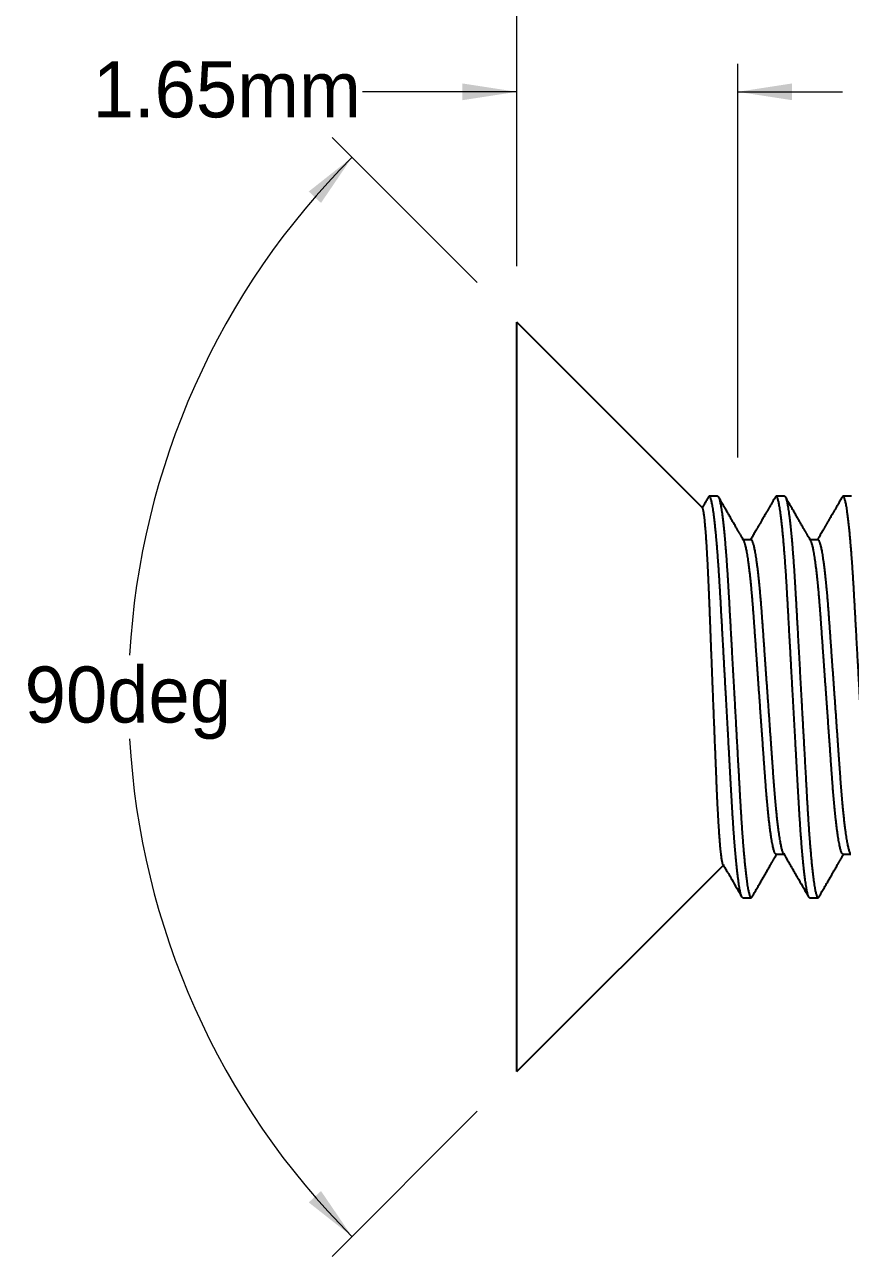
# Model space of a CAD drawing. Header units: millimetres. Extents: x 0.8 to 36, y 0.8 to 27.6.
# Drawn here: x 16.88 to 23.05, y 8.46 to 17.66 of the extents above; entities that cross this region are included whole.
import ezdxf

# ---------------------------------------------------------------- set-up
doc = ezdxf.new("R2010")
doc.units = ezdxf.units.MM
doc.header["$LTSCALE"] = 0.13193
doc.linetypes.add('SLD-Solid', pattern=[0])
doc.styles.add('SLDTEXTSTYLE0', font='ARIAL.TTF', dxfattribs={"width": 0.948})
doc.dimstyles.new('SLDDIMSTYLE2', dxfattribs={"dimtxt": 0.406606, "dimasz": 0.406606, "dimexe": 0, "dimexo": 0.0625, "dimgap": 0.101651, "dimtad": 0, "dimtih": 1, "dimtoh": 1, "dimdec": 4, "dimlfac": 0.13193, "dimzin": 12, "dimdsep": 46, "dimtxsty": 'SLDTEXTSTYLE0', "dimsah": 1, "dimcen": 0.09, "dimazin": 3, "dimtfac": 1, "dimtofl": 0, "dimtmove": 0, "dimatfit": 3, "dimfxl": 0, "dimfrac": 2, "dimtolj": 1, "dimtzin": 12, "dimarcsym": 0})
doc.dimstyles.new('SLDDIMSTYLE3', dxfattribs={"dimtxt": 0.406606, "dimasz": 0.406606, "dimexe": 0, "dimexo": 0.0625, "dimgap": 0.101651, "dimtad": 0, "dimtih": 1, "dimtoh": 1, "dimdec": 4, "dimrnd": 1e-09, "dimzin": 12, "dimdsep": 46, "dimtxsty": 'SLDTEXTSTYLE0', "dimsah": 1, "dimcen": 0.09, "dimadec": 0, "dimazin": 3, "dimtfac": 1, "dimtdec": 4, "dimtmove": 0, "dimatfit": 0, "dimfxl": 0, "dimfrac": 2, "dimtolj": 1, "dimtzin": 12, "dimarcsym": 0})
doc.dimstyles.new('SLDDIMSTYLE4', dxfattribs={"dimtxt": 0.406606, "dimasz": 0.406606, "dimexe": 0, "dimexo": 0.0625, "dimgap": 0.101651, "dimtad": 0, "dimtih": 1, "dimtoh": 1, "dimdec": 0, "dimrnd": 1e-09, "dimzin": 12, "dimdsep": 46, "dimtxsty": 'SLDTEXTSTYLE0', "dimsah": 1, "dimcen": 0.09, "dimadec": 0, "dimazin": 3, "dimtfac": 1, "dimtdec": 0, "dimtofl": 0, "dimtmove": 0, "dimatfit": 3, "dimfxl": 0, "dimfrac": 2, "dimtolj": 1, "dimtzin": 12, "dimarcsym": 0})

# ---------------------------------------------------------------- blocks, each defined once
blk = doc.blocks.new('_D_1')
at = {"color": 7, "linetype": 'SLD-Solid', "lineweight": 0}
for p, q in [((20.261, 15.7338), (19.1769, 16.8179)), ((20.261, 9.5415), (19.1769, 8.4574))]:
    blk.add_line(p, q, dxfattribs=at)
at = {"color": 7, "linetype": 'SLD-Solid', "lineweight": 18}
for start, end in [(135, 176.86131), (183.13869, 225)]:
    blk.add_arc((23.3572, 12.6377), 5.7023, start, end, dxfattribs=at)
for points in [[(19.325, 16.6698), (19.0022, 16.4149), (19.0937, 16.3296)], [(19.325, 8.6055), (19.0937, 8.9457), (19.0022, 8.8604)]]:
    blk.add_solid(points, dxfattribs=at)
at = {"color": 7, "linetype": 'SLD-Solid', "lineweight": 18, "insert": (16.8792, 12.8654), "char_height": 0.41888, "attachment_point": 1, "style": 'SLDTEXTSTYLE0'}
blk.add_mtext('90deg', dxfattribs=at)
blk = doc.blocks.new('_D_2')
at = {"color": 7, "linetype": 'SLD-Solid', "lineweight": 0}
for p, q in [((20.5572, 15.8565), (20.5572, 17.3693)), ((22.2072, 14.4281), (22.2072, 17.3693)), ((20.5572, 17.1598), (19.4047, 17.1598)), ((22.2072, 17.1598), (22.9891, 17.1598))]:
    blk.add_line(p, q, dxfattribs=at)
at = {"color": 7, "linetype": 'SLD-Solid', "lineweight": 18}
for points in [[(20.5572, 17.1598), (20.1506, 17.2224), (20.1506, 17.0973)], [(22.2072, 17.1598), (22.6138, 17.0973), (22.6138, 17.2224)]]:
    blk.add_solid(points, dxfattribs=at)
at = {"color": 7, "linetype": 'SLD-Solid', "lineweight": 18, "insert": (17.3879, 17.3876), "char_height": 0.41888, "attachment_point": 1, "style": 'SLDTEXTSTYLE0'}
blk.add_mtext('1.65mm', dxfattribs=at)
blk = doc.blocks.new('_D_3')
at = {"color": 7, "linetype": 'SLD-Solid', "lineweight": 0}
for p, q in [((20.5572, 15.8565), (20.5572, 19.3403)), ((30.5572, 14.1615), (30.5572, 19.3403)), ((20.5572, 19.1309), (24.7818, 19.1309)), ((30.5572, 19.1309), (26.3332, 19.1309))]:
    blk.add_line(p, q, dxfattribs=at)
at = {"color": 7, "linetype": 'SLD-Solid', "lineweight": 18}
for points in [[(20.5572, 19.1309), (20.9638, 19.0683), (20.9638, 19.1934)], [(30.5572, 19.1309), (30.1506, 19.1934), (30.1506, 19.0683)]]:
    blk.add_solid(points, dxfattribs=at)
at = {"color": 7, "linetype": 'SLD-Solid', "lineweight": 18, "insert": (24.7818, 19.3586), "char_height": 0.41888, "attachment_point": 1, "style": 'SLDTEXTSTYLE0'}
blk.add_mtext('10mm', dxfattribs=at)

msp = doc.modelspace()

# ---------------------------------------------------------------- linework, layer by layer
at = {"color": 7, "linetype": 'SLD-Solid', "lineweight": 25}
for p, q in [((21.94448, 14.05036), (20.55719, 15.43765)), ((20.55719, 9.83765), (20.55719, 15.43765)), ((22.05719, 14.13765), (21.99469, 14.13765)), ((22.55719, 14.13765), (22.49469, 14.13765)), ((23.05719, 14.13765), (22.99469, 14.13765)), ((22.3072, 13.81289), (22.24874, 13.81289)), ((22.8072, 13.81289), (22.74874, 13.81289)), ((22.4947, 11.46241), (22.55314, 11.46241)), ((22.9947, 11.46241), (23.05314, 11.46241)), ((20.55719, 9.83765), (22.10046, 11.38092)), ((22.24469, 11.13765), (22.30719, 11.13765)), ((22.74469, 11.13765), (22.80719, 11.13765))]:
    msp.add_line(p, q, dxfattribs=at)
for points, knots in [([(21.98827, 14.13199), (21.98328, 14.12338), (21.97362, 14.10672), (21.95962, 14.08256), (21.94926, 14.0647), (21.94358, 14.05489), (21.94225, 14.05259)], [0, 0, 0, 0, 0.3251861, 0.629553, 0.9131084, 1, 1, 1, 1]), ([(22.24469, 11.13765), (22.24387, 11.13782), (22.24223, 11.13815), (22.23971, 11.14083), (22.23712, 11.14517), (22.23447, 11.15135), (22.23177, 11.15936), (22.22901, 11.16923), (22.22611, 11.18135), (22.22307, 11.19598), (22.2199, 11.21333), (22.21668, 11.23294), (22.21343, 11.25479), (22.21016, 11.27885), (22.20687, 11.30508), (22.20357, 11.33341), (22.20027, 11.3638), (22.19697, 11.39616), (22.19371, 11.43022), (22.19049, 11.46583), (22.18732, 11.50288), (22.18418, 11.54148), (22.18115, 11.5807), (22.17823, 11.62035), (22.17541, 11.66023), (22.17265, 11.70109), (22.16994, 11.74285), (22.16729, 11.78539), (22.16471, 11.82863), (22.16224, 11.87167), (22.15986, 11.91461), (22.15747, 11.95756), (22.15503, 12.00155), (22.15253, 12.04655), (22.14999, 12.09223), (22.14742, 12.1385), (22.14482, 12.1853), (22.14218, 12.23283), (22.13933, 12.28409), (22.13627, 12.33915), (22.133, 12.39799), (22.1297, 12.4574), (22.12638, 12.51724), (22.12304, 12.57737), (22.11981, 12.63556), (22.11669, 12.69165), (22.1137, 12.74555), (22.11071, 12.79923), (22.10775, 12.85261), (22.10481, 12.90557), (22.10189, 12.95802), (22.09892, 13.01158), (22.09589, 13.06609), (22.09282, 13.12135), (22.08981, 13.17554), (22.08686, 13.22857), (22.08399, 13.28033), (22.08118, 13.33075), (22.07846, 13.37986), (22.07577, 13.42789), (22.07299, 13.47506), (22.07016, 13.52117), (22.06727, 13.56612), (22.06433, 13.60982), (22.06134, 13.65241), (22.05837, 13.69275), (22.05543, 13.73085), (22.05253, 13.76673), (22.0496, 13.80129), (22.04664, 13.83447), (22.04367, 13.86617), (22.04068, 13.89634), (22.03758, 13.92586), (22.03438, 13.95447), (22.03108, 13.9819), (22.0278, 14.00719), (22.02453, 14.03029), (22.0213, 14.05117), (22.0181, 14.0698), (22.01494, 14.08616), (22.01182, 14.10025), (22.00877, 14.11207), (22.00579, 14.12158), (22.00289, 14.12885), (22.00009, 14.13396), (21.99735, 14.13698), (21.99476, 14.13797), (21.99223, 14.13703), (21.99008, 14.13503), (21.98874, 14.13263), (21.98826, 14.13177)], [0, 0, 0, 0, 0.010451, 0.0209914, 0.031616, 0.0423196, 0.0530966, 0.0639411, 0.0748469, 0.0869066, 0.0990242, 0.1111908, 0.1233971, 0.1356338, 0.1478915, 0.1601603, 0.1724308, 0.1846932, 0.1969379, 0.2089374, 0.2209017, 0.232822, 0.2446896, 0.2557739, 0.2667977, 0.2777548, 0.2886387, 0.2994437, 0.3101639, 0.3207941, 0.3307514, 0.3407808, 0.3508891, 0.3610717, 0.371324, 0.381456, 0.3916455, 0.4018872, 0.412176, 0.4244782, 0.4368299, 0.4492216, 0.4616434, 0.4740854, 0.4865375, 0.4976923, 0.5088398, 0.5199727, 0.531084, 0.5421665, 0.5532132, 0.5642172, 0.5762643, 0.5882431, 0.6001451, 0.6119626, 0.6236877, 0.6353132, 0.6468323, 0.6583181, 0.6699094, 0.6816025, 0.6931791, 0.70484, 0.7165777, 0.7283844, 0.7393676, 0.7503963, 0.7614639, 0.7725633, 0.7836876, 0.7948296, 0.805982, 0.818253, 0.8305182, 0.8427679, 0.8549926, 0.8671827, 0.8793291, 0.8914226, 0.9034543, 0.9154158, 0.9272986, 0.9388851, 0.950381, 0.9617795, 0.9730741, 0.9835251, 0.9940655, 1, 1, 1, 1]), ([(22.05719, 14.13765), (22.05801, 14.13749), (22.05965, 14.13716), (22.06217, 14.13447), (22.06476, 14.13013), (22.06741, 14.12395), (22.07011, 14.11594), (22.07287, 14.10608), (22.07577, 14.09395), (22.07881, 14.07932), (22.08198, 14.06197), (22.0852, 14.04236), (22.08845, 14.02051), (22.09172, 13.99645), (22.09501, 13.97023), (22.09831, 13.94189), (22.10161, 13.9115), (22.10491, 13.87914), (22.10817, 13.84508), (22.11139, 13.80947), (22.11456, 13.77242), (22.1177, 13.73382), (22.12072, 13.69477), (22.12361, 13.65549), (22.12639, 13.61618), (22.12912, 13.57592), (22.13179, 13.53478), (22.13441, 13.49287), (22.13696, 13.45028), (22.13953, 13.40563), (22.14213, 13.35863), (22.14489, 13.30898), (22.14773, 13.25797), (22.15063, 13.20565), (22.15361, 13.1521), (22.15665, 13.09743), (22.15974, 13.04174), (22.16288, 12.98514), (22.16607, 12.92774), (22.16928, 12.87003), (22.1725, 12.81213), (22.17572, 12.75419), (22.17895, 12.69599), (22.18211, 12.6391), (22.18519, 12.58365), (22.18818, 12.52975), (22.19117, 12.47607), (22.19413, 12.42269), (22.19707, 12.36973), (22.19999, 12.31728), (22.20296, 12.26372), (22.20599, 12.20921), (22.20906, 12.15395), (22.21207, 12.09976), (22.21502, 12.04673), (22.21789, 11.99497), (22.2207, 11.94455), (22.22342, 11.89545), (22.22611, 11.84741), (22.22889, 11.80024), (22.23172, 11.75413), (22.23461, 11.70918), (22.23755, 11.66548), (22.24054, 11.62289), (22.24351, 11.58255), (22.24645, 11.54445), (22.24935, 11.50857), (22.25228, 11.47401), (22.25524, 11.44083), (22.25821, 11.40913), (22.2612, 11.37896), (22.2643, 11.34944), (22.2675, 11.32083), (22.2708, 11.2934), (22.27408, 11.26811), (22.27735, 11.24501), (22.28058, 11.22413), (22.28378, 11.2055), (22.28694, 11.18914), (22.29005, 11.17505), (22.29311, 11.16323), (22.29609, 11.15372), (22.29899, 11.14645), (22.30179, 11.14135), (22.30453, 11.13833), (22.30721, 11.13728), (22.30992, 11.13845), (22.31207, 11.14055), (22.31332, 11.14298), (22.31362, 11.14355)], [0, 0, 0, 0, 0.0104509, 0.0209911, 0.0316156, 0.0423191, 0.0530959, 0.0639403, 0.074846, 0.0869055, 0.0990229, 0.1111894, 0.1233955, 0.1356321, 0.1478896, 0.1601583, 0.1724286, 0.1846909, 0.1969354, 0.2089348, 0.2208989, 0.232819, 0.2446865, 0.2556173, 0.2664894, 0.2772967, 0.2880332, 0.2986932, 0.3092712, 0.319762, 0.3312363, 0.3428024, 0.3544719, 0.366238, 0.3780931, 0.3900294, 0.4020387, 0.4141127, 0.4262425, 0.4384192, 0.450415, 0.4624382, 0.4744797, 0.4865303, 0.4976849, 0.5088323, 0.5199651, 0.5310762, 0.5421585, 0.5532051, 0.564209, 0.5762559, 0.5882345, 0.6001365, 0.6119538, 0.6236787, 0.6353041, 0.6468231, 0.6583087, 0.6698998, 0.6815928, 0.6931693, 0.70483, 0.7165676, 0.7283742, 0.7393571, 0.7503857, 0.7614532, 0.7725525, 0.7836766, 0.7948185, 0.8059708, 0.8182416, 0.8305066, 0.8427562, 0.8549807, 0.8671707, 0.8793169, 0.8914103, 0.9034418, 0.9154031, 0.9272858, 0.9388721, 0.9503679, 0.9617662, 0.9730608, 0.9846449, 0.9963381, 1, 1, 1, 1]), ([(22.25302, 13.80552), (22.25028, 13.81023), (22.24518, 13.81902), (22.23808, 13.83124), (22.2321, 13.84153), (22.22724, 13.8499), (22.22367, 13.85606), (22.22122, 13.86028), (22.21956, 13.86312), (22.21813, 13.8656), (22.21663, 13.86818), (22.21498, 13.87103), (22.21221, 13.87579), (22.20809, 13.88289), (22.20264, 13.89228), (22.19664, 13.90261), (22.19022, 13.91368), (22.18329, 13.92561), (22.17407, 13.9415), (22.16243, 13.96157), (22.14817, 13.98615), (22.133, 14.01229), (22.11694, 14.04), (22.09996, 14.06927), (22.08209, 14.1001), (22.06988, 14.12118), (22.06362, 14.13198)], [0, 0, 0, 0, 0.0433545, 0.080799, 0.112332, 0.1379521, 0.157658, 0.1689711, 0.1767278, 0.1838303, 0.1917366, 0.2004469, 0.2099612, 0.2355692, 0.2656453, 0.2962753, 0.3304685, 0.367415, 0.4059633, 0.4764818, 0.5517793, 0.6318571, 0.7167165, 0.8063591, 0.9007864, 1, 1, 1, 1]), ([(22.48827, 14.13199), (22.48328, 14.12338), (22.47362, 14.10672), (22.45962, 14.08256), (22.44656, 14.06004), (22.43447, 14.03918), (22.42333, 14.01998), (22.41315, 14.00242), (22.40392, 13.98651), (22.39565, 13.97226), (22.38834, 13.95965), (22.38198, 13.94869), (22.37658, 13.93938), (22.3723, 13.93201), (22.36905, 13.9264), (22.36665, 13.92227), (22.36464, 13.9188), (22.36293, 13.91586), (22.3614, 13.91322), (22.35999, 13.9108), (22.35834, 13.90796), (22.356, 13.90392), (22.35263, 13.89811), (22.34811, 13.89032), (22.34252, 13.8807), (22.33586, 13.86922), (22.32812, 13.85591), (22.31932, 13.84075), (22.31087, 13.8262), (22.30536, 13.81671), (22.30314, 13.81289)], [0, 0, 0, 0, 0.0808922, 0.1566054, 0.2271417, 0.2925027, 0.35269, 0.4077052, 0.4575494, 0.5022238, 0.5417294, 0.5760672, 0.605238, 0.6292423, 0.6454138, 0.6579406, 0.6681186, 0.6779994, 0.6855725, 0.692978, 0.7007385, 0.712336, 0.7309516, 0.7553502, 0.7855309, 0.8214924, 0.8632333, 0.910752, 0.9640465, 1, 1, 1, 1]), ([(22.74469, 11.13765), (22.74387, 11.13782), (22.74223, 11.13815), (22.73971, 11.14083), (22.73712, 11.14517), (22.73447, 11.15135), (22.73177, 11.15936), (22.72901, 11.16923), (22.72611, 11.18135), (22.72307, 11.19598), (22.7199, 11.21333), (22.71668, 11.23294), (22.71343, 11.25479), (22.71016, 11.27885), (22.70687, 11.30508), (22.70357, 11.33341), (22.70027, 11.3638), (22.69697, 11.39616), (22.69371, 11.43022), (22.69049, 11.46583), (22.68732, 11.50288), (22.68418, 11.54148), (22.68115, 11.5807), (22.67823, 11.62035), (22.67541, 11.66023), (22.67265, 11.70109), (22.66994, 11.74285), (22.66729, 11.78539), (22.66471, 11.82863), (22.66224, 11.87167), (22.65986, 11.91461), (22.65747, 11.95756), (22.65503, 12.00155), (22.65253, 12.04655), (22.64999, 12.09223), (22.64742, 12.1385), (22.64482, 12.1853), (22.64218, 12.23283), (22.63933, 12.28409), (22.63627, 12.33915), (22.633, 12.39799), (22.6297, 12.4574), (22.62638, 12.51724), (22.62304, 12.57737), (22.61981, 12.63556), (22.61669, 12.69165), (22.6137, 12.74555), (22.61071, 12.79923), (22.60775, 12.85261), (22.60481, 12.90557), (22.60189, 12.95802), (22.59892, 13.01158), (22.59589, 13.06609), (22.59282, 13.12135), (22.58981, 13.17554), (22.58686, 13.22857), (22.58399, 13.28033), (22.58118, 13.33075), (22.57846, 13.37986), (22.57577, 13.42789), (22.57299, 13.47506), (22.57016, 13.52117), (22.56727, 13.56612), (22.56433, 13.60982), (22.56134, 13.65241), (22.55837, 13.69275), (22.55543, 13.73085), (22.55253, 13.76673), (22.5496, 13.80129), (22.54664, 13.83447), (22.54367, 13.86617), (22.54068, 13.89634), (22.53758, 13.92586), (22.53438, 13.95447), (22.53108, 13.9819), (22.5278, 14.00719), (22.52453, 14.03029), (22.5213, 14.05117), (22.5181, 14.0698), (22.51494, 14.08616), (22.51182, 14.10025), (22.50877, 14.11207), (22.50579, 14.12158), (22.50289, 14.12885), (22.50009, 14.13396), (22.49735, 14.13698), (22.49476, 14.13797), (22.49223, 14.13703), (22.49008, 14.13503), (22.48874, 14.13263), (22.48826, 14.13177)], [0, 0, 0, 0, 0.010451, 0.0209914, 0.031616, 0.0423196, 0.0530966, 0.0639411, 0.0748469, 0.0869066, 0.0990242, 0.1111908, 0.1233971, 0.1356338, 0.1478915, 0.1601603, 0.1724308, 0.1846932, 0.1969379, 0.2089374, 0.2209017, 0.232822, 0.2446896, 0.2557739, 0.2667977, 0.2777548, 0.2886387, 0.2994437, 0.3101639, 0.3207941, 0.3307514, 0.3407808, 0.3508891, 0.3610717, 0.371324, 0.381456, 0.3916455, 0.4018872, 0.412176, 0.4244782, 0.4368299, 0.4492216, 0.4616434, 0.4740854, 0.4865375, 0.4976923, 0.5088398, 0.5199727, 0.531084, 0.5421665, 0.5532132, 0.5642172, 0.5762643, 0.5882431, 0.6001451, 0.6119626, 0.6236877, 0.6353132, 0.6468323, 0.6583181, 0.6699094, 0.6816025, 0.6931791, 0.70484, 0.7165777, 0.7283844, 0.7393676, 0.7503963, 0.7614639, 0.7725633, 0.7836876, 0.7948296, 0.805982, 0.818253, 0.8305182, 0.8427679, 0.8549926, 0.8671827, 0.8793291, 0.8914226, 0.9034543, 0.9154158, 0.9272986, 0.9388851, 0.950381, 0.9617795, 0.9730741, 0.9835251, 0.9940655, 1, 1, 1, 1]), ([(22.55719, 14.13765), (22.55801, 14.13749), (22.55965, 14.13716), (22.56217, 14.13447), (22.56476, 14.13013), (22.56741, 14.12395), (22.57011, 14.11594), (22.57287, 14.10608), (22.57577, 14.09395), (22.57881, 14.07932), (22.58198, 14.06197), (22.5852, 14.04236), (22.58845, 14.02051), (22.59172, 13.99645), (22.59501, 13.97023), (22.59831, 13.94189), (22.60161, 13.9115), (22.60491, 13.87914), (22.60817, 13.84508), (22.61139, 13.80947), (22.61456, 13.77242), (22.6177, 13.73382), (22.62072, 13.69477), (22.62361, 13.65549), (22.62639, 13.61618), (22.62912, 13.57592), (22.63179, 13.53478), (22.63441, 13.49287), (22.63696, 13.45028), (22.63953, 13.40563), (22.64213, 13.35863), (22.64489, 13.30898), (22.64773, 13.25797), (22.65063, 13.20565), (22.65361, 13.1521), (22.65665, 13.09743), (22.65974, 13.04174), (22.66288, 12.98514), (22.66607, 12.92774), (22.66928, 12.87003), (22.6725, 12.81213), (22.67572, 12.75419), (22.67895, 12.69599), (22.68211, 12.6391), (22.68519, 12.58365), (22.68818, 12.52975), (22.69117, 12.47607), (22.69413, 12.42269), (22.69707, 12.36973), (22.69999, 12.31728), (22.70296, 12.26372), (22.70599, 12.20921), (22.70906, 12.15395), (22.71207, 12.09976), (22.71502, 12.04673), (22.71789, 11.99497), (22.7207, 11.94455), (22.72342, 11.89545), (22.72611, 11.84741), (22.72889, 11.80024), (22.73172, 11.75413), (22.73461, 11.70918), (22.73755, 11.66548), (22.74054, 11.62289), (22.74351, 11.58255), (22.74645, 11.54445), (22.74935, 11.50857), (22.75228, 11.47401), (22.75524, 11.44083), (22.75821, 11.40913), (22.7612, 11.37896), (22.7643, 11.34944), (22.7675, 11.32083), (22.7708, 11.2934), (22.77408, 11.26811), (22.77735, 11.24501), (22.78058, 11.22413), (22.78378, 11.2055), (22.78694, 11.18914), (22.79005, 11.17505), (22.79311, 11.16323), (22.79609, 11.15372), (22.79899, 11.14645), (22.80179, 11.14135), (22.80453, 11.13833), (22.80721, 11.13728), (22.80992, 11.13845), (22.81207, 11.14055), (22.81332, 11.14298), (22.81362, 11.14355)], [0, 0, 0, 0, 0.0104509, 0.0209911, 0.0316156, 0.0423191, 0.0530959, 0.0639403, 0.074846, 0.0869055, 0.0990229, 0.1111894, 0.1233955, 0.1356321, 0.1478896, 0.1601583, 0.1724286, 0.1846909, 0.1969354, 0.2089348, 0.2208989, 0.232819, 0.2446865, 0.2556173, 0.2664894, 0.2772967, 0.2880332, 0.2986932, 0.3092712, 0.319762, 0.3312363, 0.3428024, 0.3544719, 0.366238, 0.3780931, 0.3900294, 0.4020387, 0.4141127, 0.4262425, 0.4384192, 0.450415, 0.4624382, 0.4744797, 0.4865303, 0.4976849, 0.5088323, 0.5199651, 0.5310762, 0.5421585, 0.5532051, 0.564209, 0.5762559, 0.5882345, 0.6001365, 0.6119538, 0.6236787, 0.6353041, 0.6468231, 0.6583087, 0.6698998, 0.6815928, 0.6931693, 0.70483, 0.7165676, 0.7283742, 0.7393571, 0.7503857, 0.7614532, 0.7725525, 0.7836766, 0.7948185, 0.8059708, 0.8182416, 0.8305066, 0.8427562, 0.8549807, 0.8671707, 0.8793169, 0.8914103, 0.9034418, 0.9154031, 0.9272858, 0.9388721, 0.9503679, 0.9617662, 0.9730608, 0.9846449, 0.9963381, 1, 1, 1, 1]), ([(22.75302, 13.80552), (22.75028, 13.81023), (22.74518, 13.81902), (22.73808, 13.83124), (22.7321, 13.84153), (22.72724, 13.8499), (22.72367, 13.85606), (22.72122, 13.86028), (22.71956, 13.86312), (22.71813, 13.8656), (22.71663, 13.86818), (22.71498, 13.87103), (22.71221, 13.87579), (22.70809, 13.88289), (22.70264, 13.89228), (22.69664, 13.90261), (22.69022, 13.91368), (22.68329, 13.92561), (22.67407, 13.9415), (22.66243, 13.96157), (22.64817, 13.98615), (22.633, 14.01229), (22.61694, 14.04), (22.59996, 14.06927), (22.58209, 14.1001), (22.56988, 14.12118), (22.56362, 14.13198)], [0, 0, 0, 0, 0.0433545, 0.080799, 0.112332, 0.1379521, 0.157658, 0.1689711, 0.1767278, 0.1838303, 0.1917366, 0.2004469, 0.2099612, 0.2355692, 0.2656453, 0.2962753, 0.3304685, 0.367415, 0.4059633, 0.4764818, 0.5517793, 0.6318571, 0.7167165, 0.8063591, 0.9007864, 1, 1, 1, 1]), ([(22.98827, 14.13199), (22.98328, 14.12338), (22.97362, 14.10672), (22.95962, 14.08256), (22.94656, 14.06004), (22.93447, 14.03918), (22.92333, 14.01998), (22.91315, 14.00242), (22.90392, 13.98651), (22.89565, 13.97226), (22.88834, 13.95965), (22.88198, 13.94869), (22.87658, 13.93938), (22.8723, 13.93201), (22.86905, 13.9264), (22.86665, 13.92227), (22.86464, 13.9188), (22.86293, 13.91586), (22.8614, 13.91322), (22.85999, 13.9108), (22.85834, 13.90796), (22.856, 13.90392), (22.85263, 13.89811), (22.84811, 13.89032), (22.84252, 13.8807), (22.83586, 13.86922), (22.82812, 13.85591), (22.81932, 13.84075), (22.81087, 13.8262), (22.80536, 13.81671), (22.80314, 13.81289)], [0, 0, 0, 0, 0.08089215, 0.1566054, 0.22714166, 0.29250268, 0.35269004, 0.40770517, 0.45754937, 0.50222378, 0.54172943, 0.57606723, 0.60523795, 0.62924228, 0.64541377, 0.6579406, 0.66811855, 0.67799935, 0.68557246, 0.69297803, 0.70073854, 0.71233596, 0.73095157, 0.75535021, 0.7855309, 0.82149242, 0.86323333, 0.91075198, 0.96404651, 1, 1, 1, 1]), ([(23.24469, 11.13765), (23.24387, 11.13782), (23.24223, 11.13815), (23.23971, 11.14083), (23.23712, 11.14517), (23.23447, 11.15135), (23.23177, 11.15936), (23.22901, 11.16923), (23.22611, 11.18135), (23.22307, 11.19598), (23.2199, 11.21333), (23.21668, 11.23294), (23.21343, 11.25479), (23.21016, 11.27885), (23.20687, 11.30508), (23.20357, 11.33341), (23.20027, 11.3638), (23.19697, 11.39616), (23.19371, 11.43022), (23.19049, 11.46583), (23.18732, 11.50288), (23.18418, 11.54148), (23.18115, 11.5807), (23.17823, 11.62035), (23.17541, 11.66023), (23.17265, 11.70109), (23.16994, 11.74285), (23.16729, 11.78539), (23.16471, 11.82863), (23.16224, 11.87167), (23.15986, 11.91461), (23.15747, 11.95756), (23.15503, 12.00155), (23.15253, 12.04655), (23.14999, 12.09223), (23.14742, 12.1385), (23.14482, 12.1853), (23.14218, 12.23283), (23.13933, 12.28409), (23.13627, 12.33915), (23.133, 12.39799), (23.1297, 12.4574), (23.12638, 12.51724), (23.12304, 12.57737), (23.11981, 12.63556), (23.11669, 12.69165), (23.1137, 12.74555), (23.11071, 12.79923), (23.10775, 12.85261), (23.10481, 12.90557), (23.10189, 12.95802), (23.09892, 13.01158), (23.09589, 13.06609), (23.09282, 13.12135), (23.08981, 13.17554), (23.08686, 13.22857), (23.08399, 13.28033), (23.08118, 13.33075), (23.07846, 13.37986), (23.07577, 13.42789), (23.07299, 13.47506), (23.07016, 13.52117), (23.06727, 13.56612), (23.06433, 13.60982), (23.06134, 13.65241), (23.05837, 13.69275), (23.05543, 13.73085), (23.05253, 13.76673), (23.0496, 13.80129), (23.04664, 13.83447), (23.04367, 13.86617), (23.04068, 13.89634), (23.03758, 13.92586), (23.03438, 13.95447), (23.03108, 13.9819), (23.0278, 14.00719), (23.02453, 14.03029), (23.0213, 14.05117), (23.0181, 14.0698), (23.01494, 14.08616), (23.01182, 14.10025), (23.00877, 14.11207), (23.00579, 14.12158), (23.00289, 14.12885), (23.00009, 14.13396), (22.99735, 14.13698), (22.99476, 14.13797), (22.99223, 14.13703), (22.99008, 14.13503), (22.98874, 14.13263), (22.98826, 14.13177)], [0, 0, 0, 0, 0.01045101, 0.02099136, 0.03161601, 0.04231963, 0.05309659, 0.06394106, 0.07484692, 0.08690659, 0.0990242, 0.11119076, 0.1233971, 0.13563384, 0.14789145, 0.16016033, 0.17243081, 0.1846932, 0.19693786, 0.2089374, 0.22090169, 0.23282195, 0.24468962, 0.25577388, 0.26679775, 0.27775476, 0.28863872, 0.29944365, 0.31016391, 0.3207941, 0.33075137, 0.3407808, 0.3508891, 0.36107174, 0.37132395, 0.38145602, 0.39164548, 0.40188724, 0.41217604, 0.42447818, 0.43682991, 0.44922159, 0.46164342, 0.47408542, 0.48653753, 0.49769228, 0.50883976, 0.51997273, 0.531084, 0.54216647, 0.55321316, 0.5642172, 0.57626429, 0.58824305, 0.60014515, 0.61196257, 0.62368768, 0.63531322, 0.64683235, 0.65831811, 0.66990938, 0.68160251, 0.69317913, 0.70484002, 0.71657772, 0.72838444, 0.73936757, 0.75039631, 0.76146387, 0.77256332, 0.78368762, 0.79482959, 0.80598204, 0.81825301, 0.83051818, 0.84276789, 0.85499256, 0.86718274, 0.87932912, 0.8914226, 0.90345434, 0.91541575, 0.92729858, 0.93888508, 0.95038097, 0.96177946, 0.97307413, 0.98352514, 0.9940655, 1, 1, 1, 1]), ([(22.09794, 11.38545), (22.09745, 11.38634), (22.09629, 11.38841), (22.09444, 11.39409), (22.0924, 11.40211), (22.09031, 11.41234), (22.08819, 11.42473), (22.08603, 11.43934), (22.08386, 11.45609), (22.08167, 11.47495), (22.07948, 11.49583), (22.07729, 11.51874), (22.07509, 11.5437), (22.07288, 11.57085), (22.07066, 11.60015), (22.06844, 11.63166), (22.06623, 11.66515), (22.06406, 11.70014), (22.06194, 11.73642), (22.05987, 11.77395), (22.05782, 11.8131), (22.05579, 11.85411), (22.05379, 11.89687), (22.05181, 11.94143), (22.04987, 11.98743), (22.04796, 12.03429), (22.04601, 12.08174), (22.04404, 12.12979), (22.04204, 12.17884), (22.03999, 12.22917), (22.03791, 12.2806), (22.03578, 12.33318), (22.03363, 12.38649), (22.03146, 12.44047), (22.02929, 12.49491), (22.02709, 12.54985), (22.0249, 12.60516), (22.02268, 12.66115), (22.02045, 12.71759), (22.01846, 12.76817), (22.01672, 12.81244), (22.01523, 12.8504), (22.01353, 12.89386), (22.01163, 12.94272), (22.00952, 12.99687), (22.00744, 13.05062), (22.00537, 13.10425), (22.00332, 13.15754), (22.00151, 13.20457), (21.99996, 13.2452), (21.99864, 13.27969), (21.99715, 13.31876), (21.99548, 13.3621), (21.99356, 13.40941), (21.99161, 13.45563), (21.9896, 13.50098), (21.98755, 13.54525), (21.98546, 13.58844), (21.98335, 13.63017), (21.9812, 13.67042), (21.97904, 13.70903), (21.97686, 13.74601), (21.97466, 13.7812), (21.97269, 13.81099), (21.97096, 13.83591), (21.96946, 13.85653), (21.96796, 13.87623), (21.96646, 13.89499), (21.96496, 13.91279), (21.96325, 13.93208), (21.96132, 13.95222), (21.95919, 13.97252), (21.95708, 13.9906), (21.95521, 14.00473), (21.95358, 14.01564), (21.95218, 14.02398), (21.9508, 14.03125), (21.94943, 14.03741), (21.94808, 14.04249), (21.94655, 14.04692), (21.94532, 14.04968), (21.94453, 14.05015), (21.94436, 14.05025)], [0, 0, 0, 0, 0.0095222, 0.0221958, 0.0349521, 0.0477084, 0.060725, 0.0737416, 0.086848, 0.0999543, 0.113019, 0.1260837, 0.1392392, 0.1523946, 0.1658363, 0.179278, 0.1928186, 0.2063592, 0.2194239, 0.2324886, 0.2456441, 0.2587995, 0.2722406, 0.2856817, 0.2992205, 0.3127596, 0.3258934, 0.3390272, 0.352246, 0.3654648, 0.3789507, 0.3924365, 0.4060144, 0.4195923, 0.4331951, 0.4467978, 0.460495, 0.4741923, 0.4881875, 0.5021827, 0.5115813, 0.5209818, 0.5303804, 0.5439831, 0.5575858, 0.5712831, 0.5849803, 0.5989755, 0.6129707, 0.6223693, 0.6317698, 0.6411683, 0.6547701, 0.6683718, 0.682061, 0.6957502, 0.709714, 0.7236778, 0.7377362, 0.7517945, 0.7659296, 0.7800647, 0.7942979, 0.8085311, 0.818226, 0.8279228, 0.8376176, 0.8473837, 0.8571518, 0.8669179, 0.8810587, 0.8951995, 0.9094385, 0.9236775, 0.9333765, 0.9430774, 0.9527763, 0.9625467, 0.972319, 0.9820893, 0.9962298, 1, 1, 1, 1]), ([(22.54885, 11.46992), (22.54867, 11.4702), (22.54746, 11.472), (22.54517, 11.4772), (22.54197, 11.48565), (22.53877, 11.49607), (22.53557, 11.50811), (22.5324, 11.5217), (22.52918, 11.53707), (22.52593, 11.55419), (22.52266, 11.57304), (22.51937, 11.59359), (22.51607, 11.61579), (22.51277, 11.6396), (22.50947, 11.66495), (22.50621, 11.69163), (22.50299, 11.71954), (22.49982, 11.74857), (22.49668, 11.77881), (22.49348, 11.81122), (22.49024, 11.84586), (22.48689, 11.88337), (22.48357, 11.92261), (22.48028, 11.9635), (22.47709, 12.00524), (22.474, 12.04783), (22.47094, 12.09121), (22.46779, 12.13556), (22.46457, 12.18096), (22.46127, 12.22758), (22.45786, 12.27564), (22.45435, 12.32506), (22.45076, 12.37571), (22.44712, 12.42715), (22.44342, 12.47921), (22.4397, 12.53176), (22.43595, 12.58462), (22.43228, 12.63643), (22.42869, 12.68701), (22.4252, 12.73623), (22.42173, 12.7852), (22.41828, 12.83377), (22.41487, 12.88184), (22.41157, 12.92838), (22.40839, 12.97333), (22.40532, 13.01663), (22.40231, 13.05909), (22.39936, 13.10063), (22.39649, 13.14119), (22.39368, 13.18069), (22.39096, 13.21916), (22.38827, 13.2568), (22.38549, 13.29376), (22.38266, 13.32988), (22.37977, 13.3651), (22.37683, 13.39934), (22.37384, 13.43271), (22.37071, 13.466), (22.36745, 13.499), (22.36405, 13.5315), (22.36062, 13.56257), (22.35716, 13.59212), (22.35368, 13.62005), (22.35024, 13.64579), (22.34688, 13.66937), (22.34358, 13.69086), (22.3403, 13.71067), (22.33703, 13.72878), (22.3338, 13.74514), (22.3306, 13.75973), (22.32744, 13.77255), (22.32432, 13.78359), (22.32127, 13.79285), (22.31829, 13.8003), (22.31539, 13.806), (22.31259, 13.80998), (22.30985, 13.81244), (22.30808, 13.81274), (22.3072, 13.81289)], [0, 0, 0, 0, 0.0024053, 0.0157667, 0.0292292, 0.0427825, 0.0556351, 0.0685496, 0.0815166, 0.094526, 0.107568, 0.1206323, 0.1337087, 0.1467868, 0.1598562, 0.1729067, 0.1856958, 0.1984472, 0.2111515, 0.2237995, 0.2376464, 0.2514028, 0.2657617, 0.2799961, 0.2940945, 0.308046, 0.3219836, 0.3358159, 0.3497806, 0.3638669, 0.3780633, 0.3926503, 0.407326, 0.4220763, 0.436887, 0.4517432, 0.4666299, 0.481532, 0.4954016, 0.5092588, 0.5230914, 0.5368873, 0.5506344, 0.5643211, 0.5771602, 0.5899262, 0.6026103, 0.6152038, 0.6276986, 0.6400869, 0.6523615, 0.6646004, 0.6769521, 0.6894127, 0.7017494, 0.7141763, 0.7266854, 0.7392682, 0.7529291, 0.7666548, 0.7804336, 0.7942538, 0.8081031, 0.8219695, 0.8350481, 0.8481205, 0.8611764, 0.8742055, 0.8871977, 0.900143, 0.9130317, 0.9258544, 0.9386019, 0.9512653, 0.9636127, 0.9758631, 0.9880094, 1, 1, 1, 1]), ([(23.04885, 11.46992), (23.04867, 11.4702), (23.04746, 11.472), (23.04517, 11.4772), (23.04197, 11.48565), (23.03877, 11.49607), (23.03557, 11.50811), (23.0324, 11.5217), (23.02918, 11.53707), (23.02593, 11.55419), (23.02266, 11.57304), (23.01937, 11.59359), (23.01607, 11.61579), (23.01277, 11.6396), (23.00947, 11.66495), (23.00621, 11.69163), (23.00299, 11.71954), (22.99982, 11.74857), (22.99668, 11.77881), (22.99348, 11.81122), (22.99024, 11.84586), (22.98689, 11.88337), (22.98357, 11.92261), (22.98028, 11.9635), (22.97709, 12.00524), (22.974, 12.04783), (22.97094, 12.09121), (22.96779, 12.13556), (22.96457, 12.18096), (22.96127, 12.22758), (22.95786, 12.27564), (22.95435, 12.32506), (22.95076, 12.37571), (22.94712, 12.42715), (22.94342, 12.47921), (22.9397, 12.53176), (22.93595, 12.58462), (22.93228, 12.63643), (22.92869, 12.68701), (22.9252, 12.73623), (22.92173, 12.7852), (22.91828, 12.83377), (22.91487, 12.88184), (22.91157, 12.92838), (22.90839, 12.97333), (22.90532, 13.01663), (22.90231, 13.05909), (22.89936, 13.10063), (22.89649, 13.14119), (22.89368, 13.18069), (22.89096, 13.21916), (22.88827, 13.2568), (22.88549, 13.29376), (22.88266, 13.32988), (22.87977, 13.3651), (22.87683, 13.39934), (22.87384, 13.43271), (22.87071, 13.466), (22.86745, 13.499), (22.86405, 13.5315), (22.86062, 13.56257), (22.85716, 13.59212), (22.85368, 13.62005), (22.85024, 13.64579), (22.84688, 13.66937), (22.84358, 13.69086), (22.8403, 13.71067), (22.83703, 13.72878), (22.8338, 13.74514), (22.8306, 13.75973), (22.82744, 13.77255), (22.82432, 13.78359), (22.82127, 13.79285), (22.81829, 13.8003), (22.81539, 13.806), (22.81259, 13.80998), (22.80985, 13.81244), (22.80808, 13.81274), (22.8072, 13.81289)], [0, 0, 0, 0, 0.0024053, 0.0157667, 0.0292292, 0.0427825, 0.0556351, 0.0685496, 0.0815166, 0.094526, 0.107568, 0.1206323, 0.1337087, 0.1467868, 0.1598562, 0.1729067, 0.1856958, 0.1984472, 0.2111515, 0.2237995, 0.2376464, 0.2514028, 0.2657617, 0.2799961, 0.2940945, 0.308046, 0.3219836, 0.3358159, 0.3497806, 0.3638669, 0.3780633, 0.3926503, 0.407326, 0.4220763, 0.436887, 0.4517432, 0.4666299, 0.481532, 0.4954016, 0.5092588, 0.5230914, 0.5368873, 0.5506344, 0.5643211, 0.5771602, 0.5899262, 0.6026103, 0.6152038, 0.6276986, 0.6400869, 0.6523615, 0.6646004, 0.6769521, 0.6894127, 0.7017494, 0.7141763, 0.7266854, 0.7392682, 0.7529291, 0.7666548, 0.7804336, 0.7942538, 0.8081031, 0.8219695, 0.8350481, 0.8481205, 0.8611764, 0.8742055, 0.8871977, 0.900143, 0.9130317, 0.9258544, 0.9386019, 0.9512653, 0.9636127, 0.9758631, 0.9880094, 1, 1, 1, 1]), ([(22.4947, 11.46241), (22.4947, 11.46241), (22.49386, 11.46216), (22.49218, 11.46299), (22.4896, 11.46497), (22.48679, 11.4688), (22.48374, 11.47461), (22.48045, 11.48285), (22.47709, 11.49321), (22.47366, 11.50572), (22.4702, 11.52029), (22.46671, 11.53687), (22.4632, 11.55539), (22.45967, 11.57592), (22.4561, 11.59856), (22.45249, 11.62332), (22.44886, 11.65017), (22.44524, 11.67886), (22.44165, 11.7093), (22.43808, 11.7414), (22.43456, 11.77504), (22.43113, 11.80969), (22.4278, 11.84518), (22.42457, 11.88133), (22.42142, 11.91848), (22.41834, 11.9565), (22.41534, 11.99528), (22.41248, 12.03401), (22.40975, 12.07277), (22.40699, 12.11167), (22.40415, 12.15163), (22.40125, 12.19263), (22.39827, 12.23458), (22.39523, 12.27742), (22.39214, 12.32105), (22.38899, 12.3654), (22.38581, 12.41036), (22.3826, 12.45558), (22.37938, 12.50094), (22.37616, 12.54634), (22.37293, 12.59194), (22.3696, 12.63887), (22.36619, 12.68701), (22.3627, 12.73623), (22.35923, 12.7852), (22.35578, 12.83377), (22.35237, 12.88184), (22.34907, 12.92838), (22.34589, 12.97333), (22.34282, 13.01663), (22.33981, 13.05909), (22.33686, 13.10063), (22.33399, 13.14119), (22.33118, 13.18069), (22.32846, 13.21916), (22.32577, 13.2568), (22.32299, 13.29376), (22.32016, 13.32988), (22.31727, 13.3651), (22.31433, 13.39934), (22.31134, 13.43271), (22.30821, 13.466), (22.30495, 13.499), (22.30155, 13.5315), (22.29812, 13.56257), (22.29466, 13.59212), (22.29118, 13.62005), (22.28774, 13.64579), (22.28438, 13.66937), (22.28108, 13.69086), (22.2778, 13.71067), (22.27453, 13.72878), (22.2713, 13.74514), (22.2681, 13.75973), (22.26494, 13.77255), (22.26182, 13.78359), (22.25877, 13.79283), (22.25583, 13.80027), (22.25394, 13.80379), (22.25302, 13.80548)], [0, 0, 0, 0, 0.0000476, 0.0114227, 0.0228973, 0.0344657, 0.0482572, 0.0621606, 0.0761648, 0.090258, 0.104428, 0.1184075, 0.1324366, 0.1465027, 0.160593, 0.1749824, 0.1893698, 0.2037414, 0.2180835, 0.2323825, 0.2466253, 0.2607988, 0.2743825, 0.2878793, 0.3012788, 0.314571, 0.3277466, 0.3407967, 0.3530223, 0.3653462, 0.3777806, 0.3903182, 0.402951, 0.4156706, 0.4284684, 0.4413353, 0.4542619, 0.4672386, 0.4800228, 0.4928362, 0.5056692, 0.518512, 0.5323803, 0.5462363, 0.5600677, 0.5738623, 0.5876082, 0.6012936, 0.6141316, 0.6268965, 0.6395794, 0.6521718, 0.6646654, 0.6770527, 0.6893261, 0.7015639, 0.7139145, 0.726374, 0.7387097, 0.7511354, 0.7636433, 0.7762251, 0.7898847, 0.8036092, 0.8173868, 0.8312057, 0.8450538, 0.858919, 0.8719964, 0.8850676, 0.8981223, 0.9111502, 0.9241412, 0.9370854, 0.949973, 0.9627945, 0.9755409, 0.9882032, 1, 1, 1, 1]), ([(22.9947, 11.46241), (22.9947, 11.46241), (22.99386, 11.46216), (22.99218, 11.46299), (22.9896, 11.46497), (22.98679, 11.4688), (22.98374, 11.47461), (22.98045, 11.48285), (22.97709, 11.49321), (22.97366, 11.50572), (22.9702, 11.52029), (22.96671, 11.53687), (22.9632, 11.55539), (22.95967, 11.57592), (22.9561, 11.59856), (22.95249, 11.62332), (22.94886, 11.65017), (22.94524, 11.67886), (22.94165, 11.7093), (22.93808, 11.7414), (22.93456, 11.77504), (22.93113, 11.80969), (22.9278, 11.84518), (22.92457, 11.88133), (22.92142, 11.91848), (22.91834, 11.9565), (22.91534, 11.99528), (22.91248, 12.03401), (22.90975, 12.07277), (22.90699, 12.11167), (22.90415, 12.15163), (22.90125, 12.19263), (22.89827, 12.23458), (22.89523, 12.27742), (22.89214, 12.32105), (22.88899, 12.3654), (22.88581, 12.41036), (22.8826, 12.45558), (22.87938, 12.50094), (22.87616, 12.54634), (22.87293, 12.59194), (22.8696, 12.63887), (22.86619, 12.68701), (22.8627, 12.73623), (22.85923, 12.7852), (22.85578, 12.83377), (22.85237, 12.88184), (22.84907, 12.92838), (22.84589, 12.97333), (22.84282, 13.01663), (22.83981, 13.05909), (22.83686, 13.10063), (22.83399, 13.14119), (22.83118, 13.18069), (22.82846, 13.21916), (22.82577, 13.2568), (22.82299, 13.29376), (22.82016, 13.32988), (22.81727, 13.3651), (22.81433, 13.39934), (22.81134, 13.43271), (22.80821, 13.466), (22.80495, 13.499), (22.80155, 13.5315), (22.79812, 13.56257), (22.79466, 13.59212), (22.79118, 13.62005), (22.78774, 13.64579), (22.78438, 13.66937), (22.78108, 13.69086), (22.7778, 13.71067), (22.77453, 13.72878), (22.7713, 13.74514), (22.7681, 13.75973), (22.76494, 13.77255), (22.76182, 13.78359), (22.75877, 13.79283), (22.75583, 13.80027), (22.75394, 13.80379), (22.75302, 13.80548)], [0, 0, 0, 0, 0.0000476, 0.0114227, 0.0228973, 0.0344657, 0.0482572, 0.0621606, 0.0761648, 0.090258, 0.104428, 0.1184075, 0.1324366, 0.1465027, 0.160593, 0.1749824, 0.1893698, 0.2037414, 0.2180835, 0.2323825, 0.2466253, 0.2607988, 0.2743825, 0.2878793, 0.3012788, 0.314571, 0.3277466, 0.3407967, 0.3530223, 0.3653462, 0.3777806, 0.3903182, 0.402951, 0.4156706, 0.4284684, 0.4413353, 0.4542619, 0.4672386, 0.4800228, 0.4928362, 0.5056692, 0.518512, 0.5323803, 0.5462363, 0.5600677, 0.5738623, 0.5876082, 0.6012936, 0.6141316, 0.6268965, 0.6395794, 0.6521718, 0.6646654, 0.6770527, 0.6893261, 0.7015639, 0.7139145, 0.726374, 0.7387097, 0.7511354, 0.7636433, 0.7762251, 0.7898847, 0.8036092, 0.8173868, 0.8312057, 0.8450538, 0.858919, 0.8719964, 0.8850676, 0.8981223, 0.9111502, 0.9241412, 0.9370854, 0.949973, 0.9627945, 0.9755409, 0.9882032, 1, 1, 1, 1]), ([(22.31362, 11.14332), (22.31988, 11.15412), (22.33209, 11.1752), (22.34996, 11.20603), (22.36694, 11.2353), (22.383, 11.26301), (22.39817, 11.28915), (22.41243, 11.31374), (22.42457, 11.33467), (22.43474, 11.35218), (22.44292, 11.36628), (22.45031, 11.37901), (22.45674, 11.39008), (22.46135, 11.39803), (22.46442, 11.40332), (22.46622, 11.40642), (22.46785, 11.40922), (22.46938, 11.41186), (22.47113, 11.41487), (22.47363, 11.41918), (22.47724, 11.42541), (22.4821, 11.43377), (22.48808, 11.44406), (22.49375, 11.45382), (22.49743, 11.46015), (22.49874, 11.46241)], [0, 0, 0, 0, 0.10150746, 0.19811794, 0.28983309, 0.3766545, 0.45858366, 0.53562204, 0.60777104, 0.65536691, 0.70029814, 0.74035921, 0.77506471, 0.80441564, 0.81506506, 0.82478508, 0.83357577, 0.84143717, 0.84963864, 0.86181714, 0.88197871, 0.9081911, 0.94045315, 0.97876343, 1, 1, 1, 1]), ([(22.54886, 11.46978), (22.56131, 11.44834), (22.58051, 11.4153), (22.60482, 11.37341), (22.63035, 11.32943), (22.67425, 11.25376), (22.71301, 11.18689), (22.73812, 11.14358)], [0, 0, 0, 0, 0.1972224, 0.303997, 0.3852635, 0.60174, 1, 1, 1, 1]), ([(22.81362, 11.14332), (22.81988, 11.15412), (22.83209, 11.1752), (22.84996, 11.20603), (22.86694, 11.2353), (22.883, 11.26301), (22.89817, 11.28915), (22.91243, 11.31374), (22.92457, 11.33467), (22.93474, 11.35218), (22.94292, 11.36628), (22.95031, 11.37901), (22.95674, 11.39008), (22.96135, 11.39803), (22.96442, 11.40332), (22.96622, 11.40642), (22.96785, 11.40922), (22.96938, 11.41186), (22.97113, 11.41487), (22.97363, 11.41918), (22.97724, 11.42541), (22.9821, 11.43377), (22.98808, 11.44406), (22.99375, 11.45382), (22.99743, 11.46015), (22.99874, 11.46241)], [0, 0, 0, 0, 0.1015075, 0.1981179, 0.2898331, 0.3766545, 0.4585837, 0.535622, 0.607771, 0.6553669, 0.7002981, 0.7403592, 0.7750647, 0.8044156, 0.8150651, 0.8247851, 0.8335758, 0.8414372, 0.8496386, 0.8618171, 0.8819787, 0.9081911, 0.9404531, 0.9787634, 1, 1, 1, 1]), ([(22.09786, 11.38541), (22.10072, 11.38048), (22.1087, 11.36673), (22.13035, 11.32943), (22.17425, 11.25376), (22.21301, 11.18689), (22.23812, 11.14358)], [0, 0, 0, 0, 0.0610785, 0.1707086, 0.4627396, 1, 1, 1, 1])]:
    msp.add_open_spline(points, degree=3, knots=knots, dxfattribs=at)

# ---------------------------------------------------------------- dimensions: what is measured, and where the dimension line sits
at = {"color": 7, "linetype": 'SLD-Solid', "lineweight": 18}
for base, p1, dimstyle, picture, middle in [((20.55719, 19.13087), (30.55719, 13.74265), 'SLDDIMSTYLE4', '_D_3', (25.55748, 19.13087)), ((20.55719, 17.15983), (22.20719, 14.00925), 'SLDDIMSTYLE3', '_D_2', (18.39632, 17.15983))]:
    dim = msp.add_linear_dim(base=base, p1=p1, p2=(20.55719, 15.43765), dimstyle=dimstyle, dxfattribs=at)
    dim.commit()
    dim.dimension.update_dxf_attribs({"geometry": picture, "text_midpoint": middle, "dimtype": 160})
dim = msp.add_angular_dim_2l(base=(18.15067, 14.9633), line1=((20.55719, 9.83765), (22.20719, 11.48765)), line2=((20.55719, 15.43765), (22.20719, 13.78765)), dimstyle='SLDDIMSTYLE2', dxfattribs=at)
dim.commit()
dim.dimension.update_dxf_attribs({"geometry": '_D_1', "text_midpoint": (17.65487, 12.63765), "dimtype": 162})

doc.saveas('drawing.dxf')
